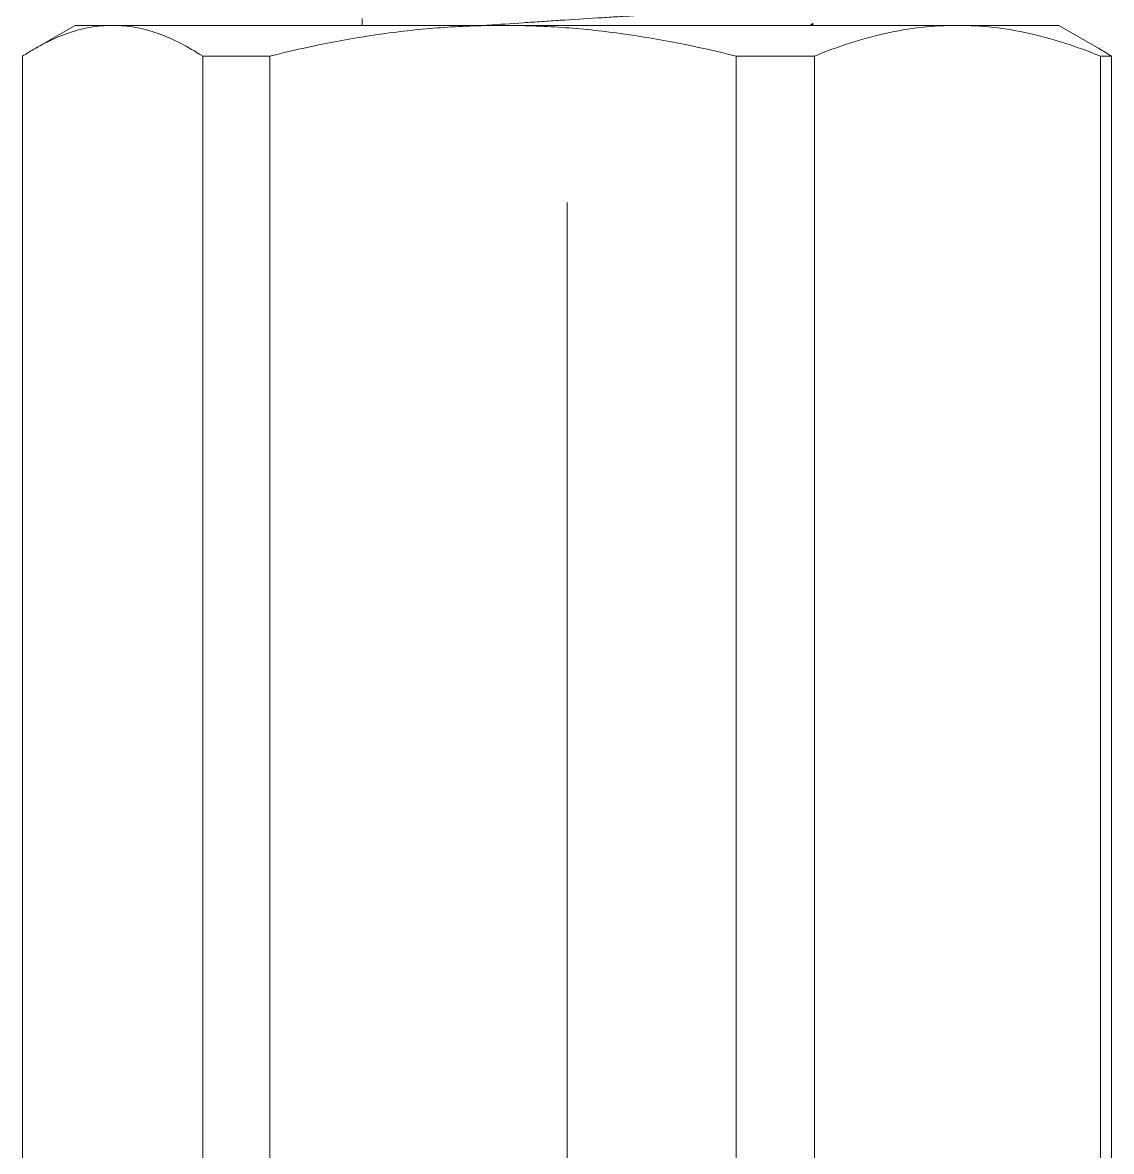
# Model space of a CAD drawing. Extents: x 8168 to 8762, y -18192 to -17772.
# Drawn here: x 8267.02 to 8280.3, y -18116.17 to -18102.41 of the extents above; entities that cross this region are included whole.
import ezdxf

# ---------------------------------------------------------------- set-up
doc = ezdxf.new("R2010")
doc.units = 0
doc.header["$MEASUREMENT"] = 0
doc.linetypes.add('CENTER', pattern=[47.5, 22, -8.5, 8.5, -8.5])
doc.linetypes.add('HIDDEN2', pattern=[4.7625, 3.175, -1.5875])
doc.layers.add('1', color=4, linetype='HIDDEN2')

msp = doc.modelspace()

# ---------------------------------------------------------------- linework, layer by layer
at = {"layer": '1', "color": 1, "linetype": 'CENTER', "lineweight": 13}
msp.add_line((8273.659, -18057.099, 0), (8273.659, -18129.941, 0), dxfattribs=at)
at = {"layer": '1', "color": 7, "linetype": 'Continuous', "lineweight": 18}
for p, q in [((8271.159, -18102.357, 0), (8271.159, -18102.441, 0)), ((8267.659, -18102.441, 0), (8267.163, -18102.727, 0)), ((8267.659, -18102.441, 0), (8279.659, -18102.441, 0)), ((8276.659, -18102.441, 0), (8276.659, -18102.413, 0)), ((8280.154, -18102.727, 0), (8279.659, -18102.441, 0)), ((8267.018, -18122.065, 0), (8267.018, -18102.816, 0)), ((8269.215, -18122.065, 0), (8269.215, -18102.816, 0)), ((8270.035, -18102.816, 0), (8269.215, -18102.816, 0)), ((8270.035, -18122.065, 0), (8270.035, -18102.816, 0)), ((8276.676, -18102.816, 0), (8275.721, -18102.816, 0)), ((8275.721, -18122.065, 0), (8275.721, -18102.816, 0)), ((8276.676, -18122.065, 0), (8276.676, -18102.816, 0)), ((8280.3, -18102.816, 0), (8280.165, -18102.816, 0)), ((8280.165, -18122.065, 0), (8280.165, -18102.816, 0)), ((8280.3, -18122.065, 0), (8280.3, -18102.816, 0))]:
    msp.add_line(p, q, dxfattribs=at)
for points, knots in [([(8272.649, -18102.442, 0), (8272.663, -18102.441, 0), (8272.678, -18102.44, 0), (8272.832, -18102.429, 0), (8272.976, -18102.419, 0), (8273.162, -18102.407, 0), (8273.199, -18102.404, 0), (8273.275, -18102.399, 0), (8273.313, -18102.397, 0), (8273.426, -18102.389, 0), (8273.502, -18102.384, 0), (8273.728, -18102.369, 0), (8273.879, -18102.36, 0), (8274.068, -18102.348, 0), (8274.106, -18102.346, 0), (8274.181, -18102.341, 0), (8274.218, -18102.339, 0), (8274.329, -18102.332, 0), (8274.474, -18102.323, 0), (8274.615, -18102.313, 0), (8274.753, -18102.304, 0), (8274.821, -18102.299, 0), (8275.021, -18102.284, 0), (8275.146, -18102.274, 0), (8275.32, -18102.259, 0), (8275.376, -18102.254, 0), (8275.456, -18102.246, 0), (8275.482, -18102.244, 0), (8275.534, -18102.239, 0), (8275.559, -18102.237, 0), (8275.681, -18102.225, 0), (8275.766, -18102.216, 0), (8275.877, -18102.202, 0), (8275.92, -18102.196, 0), (8275.958, -18102.19, 0), (8275.972, -18102.187, 0), (8275.979, -18102.186, 0), (8276, -18102.183, 0), (8276.014, -18102.18, 0), (8276.075, -18102.168, 0), (8276.11, -18102.158, 0), (8276.143, -18102.143, 0), (8276.151, -18102.138, 0), (8276.156, -18102.131, 0), (8276.157, -18102.13, 0), (8276.158, -18102.128, 0), (8276.158, -18102.126, 0), (8276.159, -18102.125, 0), (8276.159, -18102.125, 0), (8276.159, -18102.124, 0)], [0, 0, 0, 0, 0.009559, 0.009559, 0.101471, 0.101471, 0.124448, 0.124448, 0.147426, 0.147426, 0.193382, 0.193382, 0.285294, 0.285294, 0.308272, 0.308272, 0.33125, 0.33125, 0.377206, 0.423162, 0.423162, 0.469118, 0.469118, 0.561029, 0.561029, 0.606985, 0.606985, 0.629963, 0.629963, 0.652941, 0.652941, 0.744853, 0.744853, 0.790809, 0.802298, 0.802298, 0.813787, 0.813787, 0.836765, 0.836765, 0.928676, 0.928676, 0.974632, 0.974632, 0.986121, 0.986121, 0.99761, 0.99761, 1, 1, 1, 1]), ([(8268.116, -18102.441, 0), (8268.024, -18102.441, 0), (8267.932, -18102.449, 0), (8267.748, -18102.482, 0), (8267.656, -18102.507, 0), (8267.473, -18102.571, 0), (8267.382, -18102.611, 0), (8267.267, -18102.669, 0), (8267.244, -18102.681, 0), (8267.199, -18102.706, 0), (8267.131, -18102.745, 0), (8267.063, -18102.787, 0), (8267.018, -18102.816, 0)], [0, 0, 0, 0, 0.25, 0.25, 0.5, 0.5, 0.75, 0.75, 0.8125, 0.8125, 0.875, 1, 1, 1, 1]), ([(8268.116, -18102.441, 0), (8268.209, -18102.441, 0), (8268.301, -18102.449, 0), (8268.44, -18102.474, 0), (8268.486, -18102.484, 0), (8268.555, -18102.503, 0), (8268.579, -18102.51, 0), (8268.625, -18102.524, 0), (8268.833, -18102.593, 0), (8269.036, -18102.7, 0), (8269.215, -18102.816, 0)], [0, 0, 0, 0, 0.25, 0.25, 0.375, 0.375, 0.4375, 0.4375, 0.5, 1, 1, 1, 1]), ([(8272.878, -18102.441, 0), (8272.64, -18102.441, 0), (8272.401, -18102.449, 0), (8271.921, -18102.482, 0), (8271.683, -18102.507, 0), (8270.971, -18102.604, 0), (8270.501, -18102.699, 0), (8270.035, -18102.816, 0)], [0, 0, 0, 0, 0.25, 0.25, 0.5, 0.5, 1, 1, 1, 1]), ([(8275.721, -18102.816, 0), (8275.253, -18102.698, 0), (8274.782, -18102.604, 0), (8274.071, -18102.507, 0), (8273.834, -18102.482, 0), (8273.357, -18102.449, 0), (8273.118, -18102.441, 0), (8272.878, -18102.441, 0)], [0, 0, 0, 0, 0.5, 0.5, 0.75, 0.75, 1, 1, 1, 1]), ([(8276.614, -18102.441, 0), (8276.628, -18102.436, 0), (8276.651, -18102.427, 0), (8276.659, -18102.417, 0), (8276.659, -18102.413, 0)], [0, 0, 0, 0, 0.483333, 1, 1, 1, 1]), ([(8278.42, -18102.441, 0), (8278.274, -18102.441, 0), (8278.127, -18102.449, 0), (8277.833, -18102.482, 0), (8277.687, -18102.507, 0), (8277.25, -18102.604, 0), (8276.962, -18102.699, 0), (8276.676, -18102.816, 0)], [0, 0, 0, 0, 0.25, 0.25, 0.5, 0.5, 1, 1, 1, 1]), ([(8280.165, -18102.816, 0), (8279.878, -18102.698, 0), (8279.589, -18102.604, 0), (8279.153, -18102.507, 0), (8279.007, -18102.482, 0), (8278.714, -18102.449, 0), (8278.568, -18102.441, 0), (8278.42, -18102.441, 0)], [0, 0, 0, 0, 0.5, 0.5, 0.75, 0.75, 1, 1, 1, 1])]:
    msp.add_open_spline(points, degree=3, knots=knots, dxfattribs=at)
msp.add_open_spline([(8280.147, -18102.723, 0), (8280.198, -18102.752, 0), (8280.249, -18102.783, 0), (8280.3, -18102.816, 0)], degree=3, dxfattribs=at)

doc.saveas('drawing.dxf')
